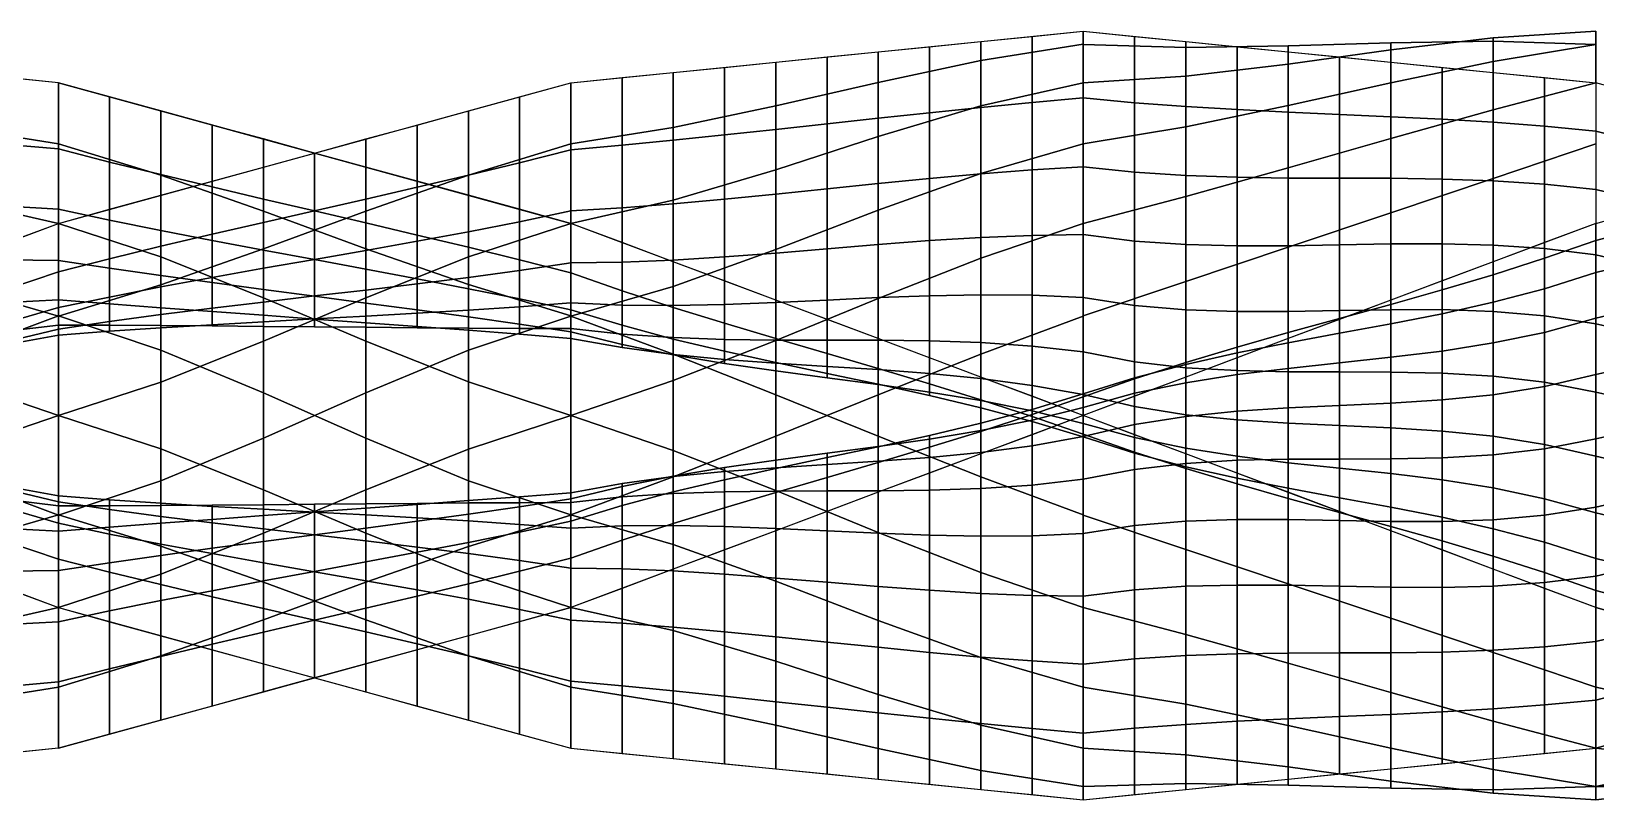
# Model space of a CAD drawing. Extents: x -33 to 54.7, y 53.9 to 60.1.
# Drawn here: x 8.47 to 20.68, y 54.01 to 60.01 of the extents above; entities that cross this region are included whole.
import ezdxf

# ---------------------------------------------------------------- set-up
doc = ezdxf.new("R2010")
doc.units = 0
doc.header["$LTSCALE"] = 2
doc.header["$MEASUREMENT"] = 0
for name, color, linetype in [('MESH1', 7, 'CONTINUOUS'), ('MESH2', 7, 'CONTINUOUS'), ('MESHGL', 7, 'CONTINUOUS')]:
    doc.layers.add(name, color=color, linetype=linetype)

# ---------------------------------------------------------------- blocks, each defined once
blk = doc.blocks.new('3')
at = {"layer": 'MESH1'}
mesh = blk.add_polymesh((6, 7), dxfattribs=at)
for k, corner in enumerate([(0, 0, 3), (0.776, 0, 2.898), (1.5, 0, 2.598), (2.121, 0, 2.121), (2.598, 0, 1.5), (2.898, 0, 0.776), (3, 0), (0.3, 0.8, 2.92), (1.047, 0.8, 2.771), (1.711, 0.8, 2.418), (2.255, 0.8, 1.89), (2.649, 0.8, 1.227), (2.873, 0.8, 0.479), (2.92, 0.8, -0.3), (0.6, 1.6, 2.839), (1.315, 1.6, 2.601), (1.935, 1.6, 2.179), (2.421, 1.6, 1.602), (2.744, 1.6, 0.914), (2.885, 1.6, 0.162), (2.839, 1.6, -0.6), (0.9, 2.4, 2.759), (1.583, 2.4, 2.418), (2.163, 2.4, 1.919), (2.598, 2.4, 1.295), (2.854, 2.4, 0.586), (2.91, 2.4, -0.162), (2.759, 2.4, -0.9), (1.2, 3.2, 2.678), (1.851, 3.2, 2.248), (2.387, 3.2, 1.68), (2.764, 3.2, 1.008), (2.949, 3.2, 0.273), (2.923, 3.2, -0.479), (2.678, 3.2, -1.2), (1.5, 4, 2.598), (2.121, 4, 2.121), (2.598, 4, 1.5), (2.898, 4, 0.776), (3, 4), (2.898, 4, -0.776), (2.598, 4, -1.5)]):
    mesh.set_mesh_vertex(divmod(k, 7), corner)

msp = doc.modelspace()

# ---------------------------------------------------------------- linework, layer by layer
at = {"layer": 'MESHGL'}
for points in [[(8.682, 58.511, -2.598), (12.682, 59.609, -1.5)], [(8.682, 59.609, 1.5), (12.682, 58.511, 2.598)], [(8.682, 58.511, -2.598), (12.682, 59.609, -1.5)], [(8.682, 58.511, -2.598), (12.682, 59.609, -1.5)], [(8.682, 55.511, 2.598), (12.682, 54.413, 1.5)], [(8.682, 55.511, 2.598), (12.682, 54.413, 1.5)], [(8.682, 54.413, -1.5), (12.682, 55.511, -2.598)], [(8.682, 55.511, 2.598), (12.682, 54.413, 1.5)]]:
    msp.add_polyline3d(points, dxfattribs=at)

# ---------------------------------------------------------------- block references
at = {"layer": 'MESH1', "extrusion": (-3.06287e-17, -0.5, 0.866025), "rotation": 90}
msp.add_blockref('3', (8.682, 49.373, -28.505), dxfattribs=at)
at = {"layer": 'MESH1', "extrusion": (-5.30505e-17, -0.866025, 0.5), "rotation": 90}
msp.add_blockref('3', (12.682, 28.505, -49.373), dxfattribs=at)
at = {"layer": 'MESH1', "extrusion": (-6.12574e-17, -1, -1.60787e-16), "rotation": 90}
msp.add_blockref('3', (16.682, 0, -57.011), dxfattribs=at)
at = {"layer": 'MESH1', "extrusion": (-5.30505e-17, -0.866025, -0.5), "rotation": 90}
msp.add_blockref('3', (20.682, -28.505, -49.373), dxfattribs=at)
at = {"layer": 'MESH1', "extrusion": (-3.06287e-17, -0.5, -0.866025), "rotation": 90}
msp.add_blockref('3', (24.682, -49.373, -28.505), dxfattribs=at)
at = {"layer": 'MESH2', "extrusion": (6.12574e-17, 1, 3.83808e-17), "rotation": 270}
msp.add_blockref('3', (-16.682, 0, 57.011), dxfattribs=at)
at = {"layer": 'MESH2', "extrusion": (5.30505e-17, 0.866025, 0.5), "rotation": 270}
msp.add_blockref('3', (-20.682, -28.505, 49.373), dxfattribs=at)
at = {"layer": 'MESH2', "extrusion": (5.30505e-17, 0.866025, -0.5), "rotation": 270}
msp.add_blockref('3', (-12.682, 28.505, 49.373), dxfattribs=at)
at = {"layer": 'MESH2', "extrusion": (3.06287e-17, 0.5, -0.866025), "rotation": 270}
msp.add_blockref('3', (-8.682, 49.373, 28.505), dxfattribs=at)

# ---------------------------------------------------------------- meshes
at = {"layer": 'MESHGL'}
mesh = msp.add_polymesh((11, 11), dxfattribs=at)
for k, corner in enumerate([(8.682, 58.511, -2.598), (8.682, 58.133, -2.218), (8.682, 57.853, -1.762), (8.682, 57.685, -1.253), (8.682, 57.639, -0.719), (8.682, 57.716, -0.189), (8.682, 57.914, 0.309), (8.682, 58.221, 0.748), (8.682, 58.621, 1.105), (8.682, 59.092, 1.36), (8.682, 59.609, 1.5), (8.282, 58.361, -2.638), (8.282, 57.997, -2.256), (8.282, 57.736, -1.803), (8.282, 57.589, -1.303), (8.282, 57.565, -0.78), (8.282, 57.668, -0.263), (8.282, 57.893, 0.216), (8.282, 58.225, 0.635), (8.282, 58.644, 0.974), (8.282, 59.127, 1.216), (8.282, 59.649, 1.35), (7.882, 58.211, -2.678), (7.882, 57.878, -2.285), (7.882, 57.641, -1.828), (7.882, 57.514, -1.328), (7.882, 57.507, -0.809), (7.882, 57.629, -0.3), (7.882, 57.883, 0.156), (7.882, 58.238, 0.545), (7.882, 58.673, 0.856), (7.882, 59.165, 1.077), (7.882, 59.689, 1.2), (7.482, 58.061, -2.719), (7.482, 57.77, -2.307), (7.482, 57.564, -1.839), (7.482, 57.457, -1.334), (7.482, 57.462, -0.814), (7.482, 57.599, -0.309), (7.482, 57.88, 0.12), (7.482, 58.257, 0.472), (7.482, 58.705, 0.747), (7.482, 59.203, 0.942), (7.482, 59.729, 1.05), (7.082, 57.911, -2.759), (7.082, 57.67, -2.324), (7.082, 57.498, -1.842), (7.082, 57.41, -1.329), (7.082, 57.425, -0.804), (7.082, 57.574, -0.3), (7.082, 57.883, 0.1), (7.082, 58.281, 0.41), (7.082, 58.74, 0.646), (7.082, 59.242, 0.81), (7.082, 59.77, 0.9), (6.682, 57.761, -2.799), (6.682, 57.573, -2.339), (6.682, 57.437, -1.841), (6.682, 57.368, -1.317), (6.682, 57.391, -0.785), (6.682, 57.551, -0.282), (6.682, 57.888, 0.088), (6.682, 58.307, 0.354), (6.682, 58.776, 0.547), (6.682, 59.281, 0.678), (6.682, 59.81, 0.75), (6.282, 57.611, -2.839), (6.282, 57.477, -2.354), (6.282, 57.377, -1.84), (6.282, 57.327, -1.306), (6.282, 57.358, -0.767), (6.282, 57.529, -0.264), (6.282, 57.893, 0.076), (6.282, 58.333, 0.298), (6.282, 58.812, 0.448), (6.282, 59.321, 0.547), (6.282, 59.85, 0.6), (5.882, 57.461, -2.879), (5.882, 57.377, -2.372), (5.882, 57.31, -1.843), (5.882, 57.28, -1.3), (5.882, 57.321, -0.757), (5.882, 57.503, -0.255), (5.882, 57.896, 0.056), (5.882, 58.356, 0.236), (5.882, 58.847, 0.347), (5.882, 59.36, 0.415), (5.882, 59.89, 0.45), (5.482, 57.311, -2.92), (5.482, 57.269, -2.394), (5.482, 57.233, -1.855), (5.482, 57.222, -1.307), (5.482, 57.275, -0.762), (5.482, 57.473, -0.264), (5.482, 57.893, 0.02), (5.482, 58.376, 0.163), (5.482, 58.88, 0.238), (5.482, 59.398, 0.28), (5.482, 59.93, 0.3), (5.082, 57.161, -2.96), (5.082, 57.15, -2.422), (5.082, 57.139, -1.879), (5.082, 57.147, -1.332), (5.082, 57.218, -0.791), (5.082, 57.435, -0.301), (5.082, 57.883, -0.041), (5.082, 58.389, 0.073), (5.082, 58.908, 0.12), (5.082, 59.435, 0.141), (5.082, 59.971, 0.15), (4.682, 57.011, -3), (4.682, 57.014, -2.46), (4.682, 57.022, -1.921), (4.682, 57.051, -1.382), (4.682, 57.144, -0.851), (4.682, 57.386, -0.375), (4.682, 57.862, -0.133), (4.682, 58.393, -0.04), (4.682, 58.932, -0.011), (4.682, 59.471, -0.003), (4.682, 60.011)]):
    mesh.set_mesh_vertex(divmod(k, 11), corner)
mesh = msp.add_polymesh((11, 11), dxfattribs=at)
for k, corner in enumerate([(16.682, 60.011), (16.682, 59.491, -0.147), (16.682, 58.952, -0.168), (16.682, 58.423, -0.062), (16.682, 57.932, 0.164), (16.682, 57.509, 0.498), (16.682, 57.174, 0.922), (16.682, 56.948, 1.412), (16.682, 56.843, 1.941), (16.682, 56.864, 2.481), (16.682, 57.011, 3), (16.282, 59.971, -0.15), (16.282, 59.455, -0.286), (16.282, 58.928, -0.294), (16.282, 58.417, -0.173), (16.282, 57.951, 0.07), (16.282, 57.553, 0.42), (16.282, 57.246, 0.859), (16.282, 57.047, 1.361), (16.282, 56.965, 1.899), (16.282, 57.004, 2.442), (16.282, 57.161, 2.96), (15.882, 59.93, -0.3), (15.882, 59.416, -0.415), (15.882, 58.897, -0.399), (15.882, 58.401, -0.256), (15.882, 57.954, 0.006), (15.882, 57.58, 0.374), (15.882, 57.3, 0.825), (15.882, 57.127, 1.334), (15.882, 57.071, 1.873), (15.882, 57.134, 2.412), (15.882, 57.311, 2.92), (15.482, 59.89, -0.45), (15.482, 59.374, -0.534), (15.482, 58.861, -0.489), (15.482, 58.376, -0.319), (15.482, 57.946, -0.034), (15.482, 57.594, 0.35), (15.482, 57.339, 0.811), (15.482, 57.194, 1.324), (15.482, 57.167, 1.86), (15.482, 57.258, 2.388), (15.482, 57.461, 2.879), (15.082, 59.85, -0.6), (15.082, 59.332, -0.647), (15.082, 58.821, -0.568), (15.082, 58.345, -0.369), (15.082, 57.931, -0.06), (15.082, 57.599, 0.341), (15.082, 57.369, 0.812), (15.082, 57.252, 1.326), (15.082, 57.255, 1.854), (15.082, 57.377, 2.369), (15.082, 57.611, 2.839), (14.682, 59.81, -0.75), (14.682, 59.289, -0.757), (14.682, 58.78, -0.642), (14.682, 58.312, -0.411), (14.682, 57.912, -0.078), (14.682, 57.6, 0.34), (14.682, 57.394, 0.819), (14.682, 57.306, 1.333), (14.682, 57.34, 1.853), (14.682, 57.494, 2.351), (14.682, 57.761, 2.799), (14.282, 59.77, -0.9), (14.282, 59.245, -0.867), (14.282, 58.739, -0.716), (14.282, 58.279, -0.454), (14.282, 57.893, -0.096), (14.282, 57.6, 0.339), (14.282, 57.419, 0.826), (14.282, 57.359, 1.34), (14.282, 57.424, 1.852), (14.282, 57.611, 2.333), (14.282, 57.911, 2.759), (13.882, 59.729, -1.05), (13.882, 59.203, -0.98), (13.882, 58.7, -0.795), (13.882, 58.249, -0.503), (13.882, 57.877, -0.121), (13.882, 57.605, 0.33), (13.882, 57.449, 0.827), (13.882, 57.417, 1.342), (13.882, 57.512, 1.846), (13.882, 57.731, 2.314), (13.882, 58.061, 2.719), (13.482, 59.689, -1.2), (13.482, 59.161, -1.099), (13.482, 58.663, -0.884), (13.482, 58.224, -0.566), (13.482, 57.869, -0.162), (13.482, 57.619, 0.306), (13.482, 57.488, 0.813), (13.482, 57.484, 1.332), (13.482, 57.608, 1.833), (13.482, 57.854, 2.29), (13.482, 58.211, 2.678), (13.082, 59.649, -1.35), (13.082, 59.122, -1.227), (13.082, 58.632, -0.989), (13.082, 58.208, -0.649), (13.082, 57.873, -0.225), (13.082, 57.646, 0.259), (13.082, 57.541, 0.779), (13.082, 57.564, 1.304), (13.082, 57.715, 1.807), (13.082, 57.985, 2.26), (13.082, 58.361, 2.638), (12.682, 59.609, -1.5), (12.682, 59.086, -1.367), (12.682, 58.608, -1.116), (12.682, 58.202, -0.76), (12.682, 57.891, -0.319), (12.682, 57.691, 0.182), (12.682, 57.613, 0.716), (12.682, 57.663, 1.254), (12.682, 57.836, 1.765), (12.682, 58.124, 2.221), (12.682, 58.511, 2.598)]):
    mesh.set_mesh_vertex(divmod(k, 11), corner)
mesh = msp.add_polymesh((11, 11), dxfattribs=at)
for k, corner in enumerate([(20.682, 59.609, 1.5), (20.682, 59.232, 1.113), (20.682, 58.776, 0.825), (20.682, 58.265, 0.652), (20.682, 57.727, 0.602), (20.682, 57.193, 0.68), (20.682, 56.692, 0.88), (20.682, 56.251, 1.191), (20.682, 55.895, 1.597), (20.682, 55.644, 2.075), (20.682, 55.511, 2.598), (20.282, 59.649, 1.35), (20.282, 59.271, 0.974), (20.282, 58.818, 0.704), (20.282, 58.315, 0.553), (20.282, 57.79, 0.53), (20.282, 57.27, 0.635), (20.282, 56.785, 0.862), (20.282, 56.361, 1.197), (20.282, 56.021, 1.622), (20.282, 55.784, 2.111), (20.282, 55.661, 2.638), (19.882, 59.689, 1.2), (19.882, 59.301, 0.843), (19.882, 58.844, 0.597), (19.882, 58.342, 0.473), (19.882, 57.824, 0.477), (19.882, 57.317, 0.608), (19.882, 56.849, 0.859), (19.882, 56.445, 1.214), (19.882, 56.127, 1.653), (19.882, 55.912, 2.151), (19.882, 55.811, 2.678), (19.482, 59.729, 1.05), (19.482, 59.325, 0.72), (19.482, 58.857, 0.501), (19.482, 58.352, 0.406), (19.482, 57.838, 0.438), (19.482, 57.341, 0.594), (19.482, 56.889, 0.866), (19.482, 56.508, 1.238), (19.482, 56.216, 1.689), (19.482, 56.031, 2.192), (19.482, 55.961, 2.719), (19.082, 59.77, 0.9), (19.082, 59.344, 0.6), (19.082, 58.863, 0.413), (19.082, 58.351, 0.348), (19.082, 57.837, 0.408), (19.082, 57.35, 0.589), (19.082, 56.915, 0.882), (19.082, 56.557, 1.269), (19.082, 56.295, 1.728), (19.082, 56.144, 2.234), (19.082, 56.111, 2.759), (18.682, 59.81, 0.75), (18.682, 59.362, 0.483), (18.682, 58.864, 0.329), (18.682, 58.344, 0.295), (18.682, 57.83, 0.383), (18.682, 57.351, 0.589), (18.682, 56.933, 0.901), (18.682, 56.6, 1.302), (18.682, 56.369, 1.769), (18.682, 56.254, 2.278), (18.682, 56.261, 2.799), (18.282, 59.85, 0.6), (18.282, 59.379, 0.366), (18.282, 58.865, 0.244), (18.282, 58.336, 0.241), (18.282, 57.822, 0.358), (18.282, 57.352, 0.588), (18.282, 56.951, 0.92), (18.282, 56.642, 1.335), (18.282, 56.443, 1.81), (18.282, 56.364, 2.321), (18.282, 56.411, 2.839), (17.882, 59.89, 0.45), (17.882, 59.399, 0.247), (17.882, 58.871, 0.156), (17.882, 58.335, 0.183), (17.882, 57.822, 0.328), (17.882, 57.361, 0.583), (17.882, 56.977, 0.935), (17.882, 56.692, 1.365), (17.882, 56.522, 1.85), (17.882, 56.477, 2.364), (17.882, 56.561, 2.879), (17.482, 59.93, 0.3), (17.482, 59.423, 0.123), (17.482, 58.884, 0.061), (17.482, 58.345, 0.116), (17.482, 57.835, 0.289), (17.482, 57.384, 0.569), (17.482, 57.017, 0.943), (17.482, 56.755, 1.39), (17.482, 56.611, 1.886), (17.482, 56.596, 2.405), (17.482, 56.711, 2.92), (17.082, 59.971, 0.15), (17.082, 59.453, -0.007), (17.082, 58.91, -0.046), (17.082, 58.372, 0.036), (17.082, 57.87, 0.236), (17.082, 57.431, 0.542), (17.082, 57.081, 0.94), (17.082, 56.838, 1.406), (17.082, 56.717, 1.917), (17.082, 56.724, 2.444), (17.082, 56.861, 2.96), (16.682, 60.011), (16.682, 59.491, -0.147), (16.682, 58.952, -0.168), (16.682, 58.423, -0.062), (16.682, 57.932, 0.164), (16.682, 57.509, 0.498), (16.682, 57.174, 0.922), (16.682, 56.948, 1.412), (16.682, 56.843, 1.941), (16.682, 56.864, 2.481), (16.682, 57.011, 3)]):
    mesh.set_mesh_vertex(divmod(k, 11), corner)
mesh = msp.add_polymesh((11, 11), dxfattribs=at)
for k, corner in enumerate([(12.682, 59.609, -1.5), (12.682, 59.086, -1.367), (12.682, 58.608, -1.116), (12.682, 58.202, -0.76), (12.682, 57.891, -0.319), (12.682, 57.691, 0.182), (12.682, 57.613, 0.716), (12.682, 57.663, 1.254), (12.682, 57.836, 1.765), (12.682, 58.124, 2.221), (12.682, 58.511, 2.598), (12.282, 59.499, -1.61), (12.282, 58.984, -1.47), (12.282, 58.524, -1.213), (12.282, 58.143, -0.853), (12.282, 57.86, -0.409), (12.282, 57.691, 0.093), (12.282, 57.645, 0.626), (12.282, 57.723, 1.161), (12.282, 57.921, 1.667), (12.282, 58.226, 2.118), (12.282, 58.621, 2.488), (11.882, 59.389, -1.72), (11.882, 58.887, -1.561), (11.882, 58.446, -1.288), (11.882, 58.089, -0.917), (11.882, 57.833, -0.466), (11.882, 57.693, 0.038), (11.882, 57.676, 0.569), (11.882, 57.781, 1.096), (11.882, 58.001, 1.591), (11.882, 58.324, 2.026), (11.882, 58.73, 2.378), (11.482, 59.279, -1.829), (11.482, 58.793, -1.643), (11.482, 58.372, -1.348), (11.482, 58.038, -0.959), (11.482, 57.809, -0.498), (11.482, 57.696, 0.01), (11.482, 57.706, 0.536), (11.482, 57.836, 1.052), (11.482, 58.079, 1.53), (11.482, 58.42, 1.943), (11.482, 58.84, 2.269), (11.082, 59.17, -1.939), (11.082, 58.701, -1.719), (11.082, 58.3, -1.396), (11.082, 57.99, -0.986), (11.082, 57.786, -0.513), (11.082, 57.7, -0.001), (11.082, 57.735, 0.52), (11.082, 57.889, 1.023), (11.082, 58.154, 1.48), (11.082, 58.515, 1.865), (11.082, 58.95, 2.159), (10.682, 59.06, -2.049), (10.682, 58.609, -1.793), (10.682, 58.23, -1.439), (10.682, 57.944, -1.006), (10.682, 57.765, -0.519), (10.682, 57.704, -0.003), (10.682, 57.764, 0.513), (10.682, 57.942, 1.001), (10.682, 58.228, 1.435), (10.682, 58.608, 1.791), (10.682, 59.06, 2.049), (10.282, 58.95, -2.159), (10.282, 58.518, -1.866), (10.282, 58.16, -1.482), (10.282, 57.897, -1.027), (10.282, 57.743, -0.526), (10.282, 57.707, -0.006), (10.282, 57.793, 0.505), (10.282, 57.995, 0.979), (10.282, 58.303, 1.39), (10.282, 58.701, 1.716), (10.282, 59.17, 1.939), (9.882, 58.84, -2.269), (9.882, 58.426, -1.942), (9.882, 58.089, -1.53), (9.882, 57.849, -1.054), (9.882, 57.72, -0.541), (9.882, 57.711, -0.017), (9.882, 57.822, 0.489), (9.882, 58.048, 0.95), (9.882, 58.378, 1.34), (9.882, 58.796, 1.638), (9.882, 59.279, 1.829), (9.482, 58.73, -2.378), (9.482, 58.332, -2.024), (9.482, 58.015, -1.589), (9.482, 57.799, -1.096), (9.482, 57.696, -0.572), (9.482, 57.714, -0.045), (9.482, 57.852, 0.457), (9.482, 58.103, 0.906), (9.482, 58.456, 1.279), (9.482, 58.892, 1.555), (9.482, 59.389, 1.72), (9.082, 58.621, -2.488), (9.082, 58.234, -2.115), (9.082, 57.936, -1.665), (9.082, 57.744, -1.16), (9.082, 57.669, -0.629), (9.082, 57.716, -0.1), (9.082, 57.882, 0.399), (9.082, 58.16, 0.841), (9.082, 58.536, 1.202), (9.082, 58.99, 1.463), (9.082, 59.499, 1.61), (8.682, 58.511, -2.598), (8.682, 58.133, -2.218), (8.682, 57.853, -1.762), (8.682, 57.685, -1.253), (8.682, 57.639, -0.719), (8.682, 57.716, -0.189), (8.682, 57.914, 0.309), (8.682, 58.221, 0.748), (8.682, 58.621, 1.105), (8.682, 59.092, 1.36), (8.682, 59.609, 1.5)]):
    mesh.set_mesh_vertex(divmod(k, 11), corner)
mesh = msp.add_polymesh((11, 11), dxfattribs=at)
for k, corner in enumerate([(20.682, 59.609, 1.5), (20.682, 59.232, 1.113), (20.682, 58.776, 0.825), (20.682, 58.265, 0.652), (20.682, 57.727, 0.602), (20.682, 57.193, 0.68), (20.682, 56.692, 0.88), (20.682, 56.251, 1.191), (20.682, 55.895, 1.597), (20.682, 55.644, 2.075), (20.682, 55.511, 2.598), (21.082, 59.499, 1.61), (21.082, 59.129, 1.215), (21.082, 58.679, 0.91), (21.082, 58.172, 0.712), (21.082, 57.637, 0.634), (21.082, 57.104, 0.68), (21.082, 56.601, 0.849), (21.082, 56.158, 1.131), (21.082, 55.798, 1.513), (21.082, 55.541, 1.973), (21.082, 55.401, 2.488), (21.482, 59.389, 1.72), (21.482, 59.038, 1.313), (21.482, 58.603, 0.989), (21.482, 58.108, 0.768), (21.482, 57.58, 0.663), (21.482, 57.05, 0.68), (21.482, 56.545, 0.82), (21.482, 56.094, 1.075), (21.482, 55.722, 1.433), (21.482, 55.449, 1.875), (21.482, 55.291, 2.378), (21.882, 59.279, 1.829), (21.882, 58.955, 1.408), (21.882, 58.543, 1.065), (21.882, 58.066, 0.821), (21.882, 57.549, 0.69), (21.882, 57.022, 0.68), (21.882, 56.514, 0.793), (21.882, 56.052, 1.022), (21.882, 55.663, 1.357), (21.882, 55.367, 1.78), (21.882, 55.181, 2.269), (22.282, 59.17, 1.939), (22.282, 58.879, 1.502), (22.282, 58.495, 1.139), (22.282, 58.038, 0.872), (22.282, 57.535, 0.716), (22.282, 57.012, 0.68), (22.282, 56.499, 0.767), (22.282, 56.024, 0.972), (22.282, 55.614, 1.284), (22.282, 55.29, 1.687), (22.282, 55.072, 2.159), (22.682, 59.06, 2.049), (22.682, 58.805, 1.594), (22.682, 58.451, 1.211), (22.682, 58.018, 0.922), (22.682, 57.529, 0.741), (22.682, 57.011, 0.68), (22.682, 56.493, 0.741), (22.682, 56.004, 0.922), (22.682, 55.57, 1.211), (22.682, 55.217, 1.594), (22.682, 54.962, 2.049), (23.082, 58.95, 2.159), (23.082, 58.731, 1.687), (23.082, 58.408, 1.284), (23.082, 57.997, 0.972), (23.082, 57.522, 0.767), (23.082, 57.01, 0.68), (23.082, 56.487, 0.716), (23.082, 55.984, 0.872), (23.082, 55.527, 1.139), (23.082, 55.143, 1.502), (23.082, 54.852, 1.939), (23.482, 58.84, 2.269), (23.482, 58.655, 1.78), (23.482, 58.359, 1.357), (23.482, 57.97, 1.022), (23.482, 57.508, 0.793), (23.482, 57, 0.68), (23.482, 56.473, 0.69), (23.482, 55.956, 0.821), (23.482, 55.478, 1.065), (23.482, 55.066, 1.408), (23.482, 54.742, 1.829), (23.882, 58.73, 2.378), (23.882, 58.572, 1.875), (23.882, 58.3, 1.433), (23.882, 57.928, 1.075), (23.882, 57.477, 0.82), (23.882, 56.972, 0.68), (23.882, 56.441, 0.663), (23.882, 55.914, 0.768), (23.882, 55.419, 0.989), (23.882, 54.984, 1.313), (23.882, 54.632, 1.72), (24.282, 58.621, 2.488), (24.282, 58.481, 1.973), (24.282, 58.224, 1.513), (24.282, 57.864, 1.131), (24.282, 57.42, 0.849), (24.282, 56.918, 0.68), (24.282, 56.385, 0.634), (24.282, 55.85, 0.712), (24.282, 55.343, 0.91), (24.282, 54.892, 1.215), (24.282, 54.523, 1.61), (24.682, 58.511, 2.598), (24.682, 58.378, 2.075), (24.682, 58.127, 1.597), (24.682, 57.771, 1.191), (24.682, 57.33, 0.88), (24.682, 56.829, 0.68), (24.682, 56.294, 0.602), (24.682, 55.757, 0.652), (24.682, 55.246, 0.825), (24.682, 54.789, 1.113), (24.682, 54.413, 1.5)]):
    mesh.set_mesh_vertex(divmod(k, 11), corner)
mesh = msp.add_polymesh((11, 11), dxfattribs=at)
for k, corner in enumerate([(20.682, 54.413, -1.5), (20.682, 54.789, -1.113), (20.682, 55.246, -0.825), (20.682, 55.757, -0.652), (20.682, 56.294, -0.602), (20.682, 56.829, -0.68), (20.682, 57.33, -0.88), (20.682, 57.771, -1.191), (20.682, 58.127, -1.597), (20.682, 58.378, -2.075), (20.682, 58.511, -2.598), (21.082, 54.523, -1.61), (21.082, 54.892, -1.215), (21.082, 55.343, -0.91), (21.082, 55.85, -0.712), (21.082, 56.385, -0.634), (21.082, 56.918, -0.68), (21.082, 57.42, -0.849), (21.082, 57.864, -1.131), (21.082, 58.224, -1.513), (21.082, 58.481, -1.973), (21.082, 58.621, -2.488), (21.482, 54.632, -1.72), (21.482, 54.984, -1.313), (21.482, 55.419, -0.989), (21.482, 55.914, -0.768), (21.482, 56.441, -0.663), (21.482, 56.972, -0.68), (21.482, 57.477, -0.82), (21.482, 57.928, -1.075), (21.482, 58.3, -1.433), (21.482, 58.572, -1.875), (21.482, 58.73, -2.378), (21.882, 54.742, -1.829), (21.882, 55.066, -1.408), (21.882, 55.478, -1.065), (21.882, 55.956, -0.821), (21.882, 56.473, -0.69), (21.882, 57, -0.68), (21.882, 57.508, -0.793), (21.882, 57.97, -1.022), (21.882, 58.359, -1.357), (21.882, 58.655, -1.78), (21.882, 58.84, -2.269), (22.282, 54.852, -1.939), (22.282, 55.143, -1.502), (22.282, 55.527, -1.139), (22.282, 55.984, -0.872), (22.282, 56.487, -0.716), (22.282, 57.01, -0.68), (22.282, 57.522, -0.767), (22.282, 57.997, -0.972), (22.282, 58.408, -1.284), (22.282, 58.731, -1.687), (22.282, 58.95, -2.159), (22.682, 54.962, -2.049), (22.682, 55.217, -1.594), (22.682, 55.57, -1.211), (22.682, 56.004, -0.922), (22.682, 56.493, -0.741), (22.682, 57.011, -0.68), (22.682, 57.529, -0.741), (22.682, 58.018, -0.922), (22.682, 58.451, -1.211), (22.682, 58.805, -1.594), (22.682, 59.06, -2.049), (23.082, 55.072, -2.159), (23.082, 55.29, -1.687), (23.082, 55.614, -1.284), (23.082, 56.024, -0.972), (23.082, 56.499, -0.767), (23.082, 57.012, -0.68), (23.082, 57.535, -0.716), (23.082, 58.038, -0.872), (23.082, 58.495, -1.139), (23.082, 58.879, -1.502), (23.082, 59.17, -1.939), (23.482, 55.181, -2.269), (23.482, 55.367, -1.78), (23.482, 55.663, -1.357), (23.482, 56.052, -1.022), (23.482, 56.514, -0.793), (23.482, 57.022, -0.68), (23.482, 57.549, -0.69), (23.482, 58.066, -0.821), (23.482, 58.543, -1.065), (23.482, 58.955, -1.408), (23.482, 59.279, -1.829), (23.882, 55.291, -2.378), (23.882, 55.449, -1.875), (23.882, 55.722, -1.433), (23.882, 56.094, -1.075), (23.882, 56.545, -0.82), (23.882, 57.05, -0.68), (23.882, 57.58, -0.663), (23.882, 58.108, -0.768), (23.882, 58.603, -0.989), (23.882, 59.038, -1.313), (23.882, 59.389, -1.72), (24.282, 55.401, -2.488), (24.282, 55.541, -1.973), (24.282, 55.798, -1.513), (24.282, 56.158, -1.131), (24.282, 56.601, -0.849), (24.282, 57.104, -0.68), (24.282, 57.637, -0.634), (24.282, 58.172, -0.712), (24.282, 58.679, -0.91), (24.282, 59.129, -1.215), (24.282, 59.499, -1.61), (24.682, 55.511, -2.598), (24.682, 55.644, -2.075), (24.682, 55.895, -1.597), (24.682, 56.251, -1.191), (24.682, 56.692, -0.88), (24.682, 57.193, -0.68), (24.682, 57.727, -0.602), (24.682, 58.265, -0.652), (24.682, 58.776, -0.825), (24.682, 59.232, -1.113), (24.682, 59.609, -1.5)]):
    mesh.set_mesh_vertex(divmod(k, 11), corner)
mesh = msp.add_polymesh((11, 11), dxfattribs=at)
for k, corner in enumerate([(20.682, 54.413, -1.5), (20.682, 54.789, -1.113), (20.682, 55.246, -0.825), (20.682, 55.757, -0.652), (20.682, 56.294, -0.602), (20.682, 56.829, -0.68), (20.682, 57.33, -0.88), (20.682, 57.771, -1.191), (20.682, 58.127, -1.597), (20.682, 58.378, -2.075), (20.682, 58.511, -2.598), (20.282, 54.373, -1.35), (20.282, 54.751, -0.974), (20.282, 55.204, -0.704), (20.282, 55.707, -0.553), (20.282, 56.232, -0.53), (20.282, 56.751, -0.635), (20.282, 57.236, -0.862), (20.282, 57.66, -1.197), (20.282, 58, -1.622), (20.282, 58.238, -2.111), (20.282, 58.361, -2.638), (19.882, 54.332, -1.2), (19.882, 54.721, -0.843), (19.882, 55.178, -0.597), (19.882, 55.679, -0.473), (19.882, 56.197, -0.477), (19.882, 56.705, -0.608), (19.882, 57.173, -0.859), (19.882, 57.577, -1.214), (19.882, 57.895, -1.653), (19.882, 58.11, -2.151), (19.882, 58.211, -2.678), (19.482, 54.292, -1.05), (19.482, 54.697, -0.72), (19.482, 55.164, -0.501), (19.482, 55.669, -0.406), (19.482, 56.184, -0.438), (19.482, 56.681, -0.594), (19.482, 57.132, -0.866), (19.482, 57.514, -1.238), (19.482, 57.805, -1.689), (19.482, 57.991, -2.192), (19.482, 58.061, -2.719), (19.082, 54.252, -0.9), (19.082, 54.677, -0.6), (19.082, 55.159, -0.413), (19.082, 55.671, -0.348), (19.082, 56.184, -0.408), (19.082, 56.672, -0.589), (19.082, 57.107, -0.882), (19.082, 57.465, -1.269), (19.082, 57.726, -1.728), (19.082, 57.878, -2.234), (19.082, 57.911, -2.759), (18.682, 54.212, -0.75), (18.682, 54.66, -0.483), (18.682, 55.158, -0.329), (18.682, 55.678, -0.295), (18.682, 56.192, -0.383), (18.682, 56.671, -0.589), (18.682, 57.089, -0.901), (18.682, 57.422, -1.302), (18.682, 57.653, -1.769), (18.682, 57.768, -2.278), (18.682, 57.761, -2.799), (18.282, 54.172, -0.6), (18.282, 54.642, -0.366), (18.282, 55.156, -0.244), (18.282, 55.685, -0.241), (18.282, 56.199, -0.358), (18.282, 56.67, -0.588), (18.282, 57.071, -0.92), (18.282, 57.379, -1.335), (18.282, 57.579, -1.81), (18.282, 57.658, -2.321), (18.282, 57.611, -2.839), (17.882, 54.131, -0.45), (17.882, 54.623, -0.247), (17.882, 55.151, -0.156), (17.882, 55.687, -0.183), (17.882, 56.2, -0.328), (17.882, 56.661, -0.583), (17.882, 57.045, -0.935), (17.882, 57.33, -1.365), (17.882, 57.5, -1.85), (17.882, 57.544, -2.364), (17.882, 57.461, -2.879), (17.482, 54.091, -0.3), (17.482, 54.599, -0.123), (17.482, 55.138, -0.061), (17.482, 55.677, -0.116), (17.482, 56.186, -0.289), (17.482, 56.637, -0.569), (17.482, 57.004, -0.943), (17.482, 57.267, -1.39), (17.482, 57.41, -1.886), (17.482, 57.425, -2.405), (17.482, 57.311, -2.92), (17.082, 54.051, -0.15), (17.082, 54.569, 0.007), (17.082, 55.112, 0.046), (17.082, 55.649, -0.036), (17.082, 56.152, -0.236), (17.082, 56.59, -0.542), (17.082, 56.941, -0.94), (17.082, 57.184, -1.406), (17.082, 57.305, -1.917), (17.082, 57.297, -2.444), (17.082, 57.161, -2.96), (16.682, 54.011), (16.682, 54.53, 0.147), (16.682, 55.07, 0.168), (16.682, 55.599, 0.062), (16.682, 56.089, -0.164), (16.682, 56.513, -0.498), (16.682, 56.847, -0.922), (16.682, 57.073, -1.412), (16.682, 57.179, -1.941), (16.682, 57.157, -2.481), (16.682, 57.011, -3)]):
    mesh.set_mesh_vertex(divmod(k, 11), corner)
mesh = msp.add_polymesh((11, 11), dxfattribs=at)
for k, corner in enumerate([(16.682, 54.011), (16.682, 54.53, 0.147), (16.682, 55.07, 0.168), (16.682, 55.599, 0.062), (16.682, 56.089, -0.164), (16.682, 56.513, -0.498), (16.682, 56.847, -0.922), (16.682, 57.073, -1.412), (16.682, 57.179, -1.941), (16.682, 57.157, -2.481), (16.682, 57.011, -3), (16.282, 54.051, 0.15), (16.282, 54.567, 0.286), (16.282, 55.094, 0.294), (16.282, 55.605, 0.173), (16.282, 56.071, -0.07), (16.282, 56.468, -0.42), (16.282, 56.775, -0.859), (16.282, 56.975, -1.361), (16.282, 57.057, -1.899), (16.282, 57.018, -2.442), (16.282, 56.861, -2.96), (15.882, 54.091, 0.3), (15.882, 54.606, 0.415), (15.882, 55.125, 0.399), (15.882, 55.621, 0.256), (15.882, 56.068, -0.006), (15.882, 56.441, -0.374), (15.882, 56.722, -0.825), (15.882, 56.894, -1.334), (15.882, 56.95, -1.873), (15.882, 56.887, -2.412), (15.882, 56.711, -2.92), (15.482, 54.131, 0.45), (15.482, 54.647, 0.534), (15.482, 55.161, 0.489), (15.482, 55.646, 0.319), (15.482, 56.076, 0.034), (15.482, 56.428, -0.35), (15.482, 56.683, -0.811), (15.482, 56.827, -1.324), (15.482, 56.855, -1.86), (15.482, 56.764, -2.388), (15.482, 56.561, -2.879), (15.082, 54.172, 0.6), (15.082, 54.69, 0.647), (15.082, 55.201, 0.568), (15.082, 55.676, 0.369), (15.082, 56.091, 0.06), (15.082, 56.423, -0.341), (15.082, 56.653, -0.812), (15.082, 56.77, -1.326), (15.082, 56.766, -1.854), (15.082, 56.644, -2.369), (15.082, 56.411, -2.839), (14.682, 54.212, 0.75), (14.682, 54.733, 0.757), (14.682, 55.242, 0.642), (14.682, 55.709, 0.411), (14.682, 56.11, 0.078), (14.682, 56.422, -0.34), (14.682, 56.628, -0.819), (14.682, 56.716, -1.333), (14.682, 56.682, -1.853), (14.682, 56.527, -2.351), (14.682, 56.261, -2.799), (14.282, 54.252, 0.9), (14.282, 54.776, 0.867), (14.282, 55.283, 0.716), (14.282, 55.742, 0.454), (14.282, 56.129, 0.096), (14.282, 56.421, -0.339), (14.282, 56.603, -0.826), (14.282, 56.663, -1.34), (14.282, 56.598, -1.852), (14.282, 56.41, -2.333), (14.282, 56.111, -2.759), (13.882, 54.292, 1.05), (13.882, 54.819, 0.98), (13.882, 55.322, 0.795), (13.882, 55.773, 0.503), (13.882, 56.144, 0.121), (13.882, 56.416, -0.33), (13.882, 56.573, -0.827), (13.882, 56.605, -1.342), (13.882, 56.509, -1.846), (13.882, 56.291, -2.314), (13.882, 55.961, -2.719), (13.482, 54.332, 1.2), (13.482, 54.86, 1.099), (13.482, 55.358, 0.884), (13.482, 55.797, 0.566), (13.482, 56.152, 0.162), (13.482, 56.403, -0.306), (13.482, 56.534, -0.813), (13.482, 56.538, -1.332), (13.482, 56.414, -1.833), (13.482, 56.167, -2.29), (13.482, 55.811, -2.678), (13.082, 54.373, 1.35), (13.082, 54.899, 1.227), (13.082, 55.389, 0.989), (13.082, 55.814, 0.649), (13.082, 56.149, 0.225), (13.082, 56.376, -0.259), (13.082, 56.48, -0.779), (13.082, 56.457, -1.304), (13.082, 56.307, -1.807), (13.082, 56.037, -2.26), (13.082, 55.661, -2.638), (12.682, 54.413, 1.5), (12.682, 54.936, 1.367), (12.682, 55.414, 1.116), (12.682, 55.819, 0.76), (12.682, 56.131, 0.319), (12.682, 56.331, -0.182), (12.682, 56.408, -0.716), (12.682, 56.359, -1.254), (12.682, 56.185, -1.765), (12.682, 55.897, -2.221), (12.682, 55.511, -2.598)]):
    mesh.set_mesh_vertex(divmod(k, 11), corner)
mesh = msp.add_polymesh((11, 11), dxfattribs=at)
for k, corner in enumerate([(8.682, 55.511, 2.598), (8.682, 55.889, 2.218), (8.682, 56.169, 1.762), (8.682, 56.337, 1.253), (8.682, 56.383, 0.719), (8.682, 56.305, 0.189), (8.682, 56.108, -0.309), (8.682, 55.801, -0.748), (8.682, 55.401, -1.105), (8.682, 54.93, -1.36), (8.682, 54.413, -1.5), (8.282, 55.661, 2.638), (8.282, 56.024, 2.256), (8.282, 56.286, 1.803), (8.282, 56.433, 1.303), (8.282, 56.457, 0.78), (8.282, 56.354, 0.263), (8.282, 56.128, -0.216), (8.282, 55.796, -0.635), (8.282, 55.378, -0.974), (8.282, 54.894, -1.216), (8.282, 54.373, -1.35), (7.882, 55.811, 2.678), (7.882, 56.144, 2.285), (7.882, 56.38, 1.828), (7.882, 56.507, 1.328), (7.882, 56.514, 0.809), (7.882, 56.392, 0.3), (7.882, 56.139, -0.156), (7.882, 55.784, -0.545), (7.882, 55.349, -0.856), (7.882, 54.857, -1.077), (7.882, 54.332, -1.2), (7.482, 55.961, 2.719), (7.482, 56.252, 2.307), (7.482, 56.458, 1.839), (7.482, 56.565, 1.334), (7.482, 56.56, 0.814), (7.482, 56.423, 0.309), (7.482, 56.141, -0.12), (7.482, 55.764, -0.472), (7.482, 55.317, -0.747), (7.482, 54.819, -0.942), (7.482, 54.292, -1.05), (7.082, 56.111, 2.759), (7.082, 56.352, 2.324), (7.082, 56.524, 1.842), (7.082, 56.612, 1.329), (7.082, 56.597, 0.804), (7.082, 56.448, 0.3), (7.082, 56.139, -0.1), (7.082, 55.741, -0.41), (7.082, 55.282, -0.646), (7.082, 54.78, -0.81), (7.082, 54.252, -0.9), (6.682, 56.261, 2.799), (6.682, 56.448, 2.339), (6.682, 56.585, 1.841), (6.682, 56.654, 1.317), (6.682, 56.63, 0.785), (6.682, 56.471, 0.282), (6.682, 56.133, -0.088), (6.682, 55.715, -0.354), (6.682, 55.245, -0.547), (6.682, 54.74, -0.678), (6.682, 54.212, -0.75), (6.282, 56.411, 2.839), (6.282, 56.544, 2.354), (6.282, 56.645, 1.84), (6.282, 56.695, 1.306), (6.282, 56.664, 0.767), (6.282, 56.493, 0.264), (6.282, 56.128, -0.076), (6.282, 55.689, -0.298), (6.282, 55.209, -0.448), (6.282, 54.701, -0.547), (6.282, 54.172, -0.6), (5.882, 56.561, 2.879), (5.882, 56.644, 2.372), (5.882, 56.711, 1.843), (5.882, 56.742, 1.3), (5.882, 56.701, 0.757), (5.882, 56.518, 0.255), (5.882, 56.126, -0.056), (5.882, 55.665, -0.236), (5.882, 55.174, -0.347), (5.882, 54.662, -0.415), (5.882, 54.131, -0.45), (5.482, 56.711, 2.92), (5.482, 56.752, 2.394), (5.482, 56.789, 1.855), (5.482, 56.8, 1.307), (5.482, 56.746, 0.762), (5.482, 56.549, 0.264), (5.482, 56.128, -0.02), (5.482, 55.646, -0.163), (5.482, 55.142, -0.238), (5.482, 54.623, -0.28), (5.482, 54.091, -0.3), (5.082, 56.861, 2.96), (5.082, 56.872, 2.422), (5.082, 56.883, 1.879), (5.082, 56.874, 1.332), (5.082, 56.804, 0.791), (5.082, 56.587, 0.301), (5.082, 56.139, 0.041), (5.082, 55.633, -0.073), (5.082, 55.113, -0.12), (5.082, 54.586, -0.141), (5.082, 54.051, -0.15), (4.682, 57.011, 3), (4.682, 57.008, 2.46), (4.682, 57, 1.921), (4.682, 56.97, 1.382), (4.682, 56.877, 0.851), (4.682, 56.636, 0.375), (4.682, 56.159, 0.133), (4.682, 55.629, 0.04), (4.682, 55.09, 0.011), (4.682, 54.55, 0.003), (4.682, 54.011)]):
    mesh.set_mesh_vertex(divmod(k, 11), corner)
mesh = msp.add_polymesh((11, 11), dxfattribs=at)
for k, corner in enumerate([(12.682, 54.413, 1.5), (12.682, 54.936, 1.367), (12.682, 55.414, 1.116), (12.682, 55.819, 0.76), (12.682, 56.131, 0.319), (12.682, 56.331, -0.182), (12.682, 56.408, -0.716), (12.682, 56.359, -1.254), (12.682, 56.185, -1.765), (12.682, 55.897, -2.221), (12.682, 55.511, -2.598), (12.282, 54.523, 1.61), (12.282, 55.037, 1.47), (12.282, 55.497, 1.213), (12.282, 55.879, 0.853), (12.282, 56.161, 0.409), (12.282, 56.33, -0.093), (12.282, 56.377, -0.626), (12.282, 56.298, -1.161), (12.282, 56.101, -1.667), (12.282, 55.796, -2.118), (12.282, 55.401, -2.488), (11.882, 54.632, 1.72), (11.882, 55.134, 1.561), (11.882, 55.576, 1.288), (11.882, 55.933, 0.917), (11.882, 56.188, 0.466), (11.882, 56.328, -0.038), (11.882, 56.346, -0.569), (11.882, 56.241, -1.096), (11.882, 56.02, -1.591), (11.882, 55.697, -2.026), (11.882, 55.291, -2.378), (11.482, 54.742, 1.829), (11.482, 55.229, 1.643), (11.482, 55.65, 1.348), (11.482, 55.984, 0.959), (11.482, 56.213, 0.498), (11.482, 56.325, -0.01), (11.482, 56.316, -0.536), (11.482, 56.186, -1.052), (11.482, 55.943, -1.53), (11.482, 55.601, -1.943), (11.482, 55.181, -2.269), (11.082, 54.852, 1.939), (11.082, 55.321, 1.719), (11.082, 55.721, 1.396), (11.082, 56.031, 0.986), (11.082, 56.235, 0.513), (11.082, 56.322, 0.001), (11.082, 56.287, -0.52), (11.082, 56.132, -1.023), (11.082, 55.868, -1.48), (11.082, 55.507, -1.865), (11.082, 55.072, -2.159), (10.682, 54.962, 2.049), (10.682, 55.412, 1.793), (10.682, 55.791, 1.439), (10.682, 56.078, 1.006), (10.682, 56.257, 0.519), (10.682, 56.318, 0.003), (10.682, 56.258, -0.513), (10.682, 56.08, -1.001), (10.682, 55.793, -1.435), (10.682, 55.414, -1.791), (10.682, 54.962, -2.049), (10.282, 55.072, 2.159), (10.282, 55.504, 1.866), (10.282, 55.861, 1.482), (10.282, 56.125, 1.027), (10.282, 56.279, 0.526), (10.282, 56.314, 0.006), (10.282, 56.229, -0.505), (10.282, 56.027, -0.979), (10.282, 55.719, -1.39), (10.282, 55.32, -1.716), (10.282, 54.852, -1.939), (9.882, 55.181, 2.269), (9.882, 55.596, 1.942), (9.882, 55.933, 1.53), (9.882, 56.173, 1.054), (9.882, 56.301, 0.541), (9.882, 56.311, 0.017), (9.882, 56.2, -0.489), (9.882, 55.974, -0.95), (9.882, 55.643, -1.34), (9.882, 55.226, -1.638), (9.882, 54.742, -1.829), (9.482, 55.291, 2.378), (9.482, 55.69, 2.024), (9.482, 56.007, 1.589), (9.482, 56.223, 1.096), (9.482, 56.326, 0.572), (9.482, 56.308, 0.045), (9.482, 56.17, -0.457), (9.482, 55.919, -0.906), (9.482, 55.566, -1.279), (9.482, 55.13, -1.555), (9.482, 54.632, -1.72), (9.082, 55.401, 2.488), (9.082, 55.787, 2.115), (9.082, 56.085, 1.665), (9.082, 56.277, 1.16), (9.082, 56.353, 0.629), (9.082, 56.306, 0.1), (9.082, 56.139, -0.399), (9.082, 55.861, -0.841), (9.082, 55.486, -1.202), (9.082, 55.032, -1.463), (9.082, 54.523, -1.61), (8.682, 55.511, 2.598), (8.682, 55.889, 2.218), (8.682, 56.169, 1.762), (8.682, 56.337, 1.253), (8.682, 56.383, 0.719), (8.682, 56.305, 0.189), (8.682, 56.108, -0.309), (8.682, 55.801, -0.748), (8.682, 55.401, -1.105), (8.682, 54.93, -1.36), (8.682, 54.413, -1.5)]):
    mesh.set_mesh_vertex(divmod(k, 11), corner)

doc.saveas('drawing.dxf')
